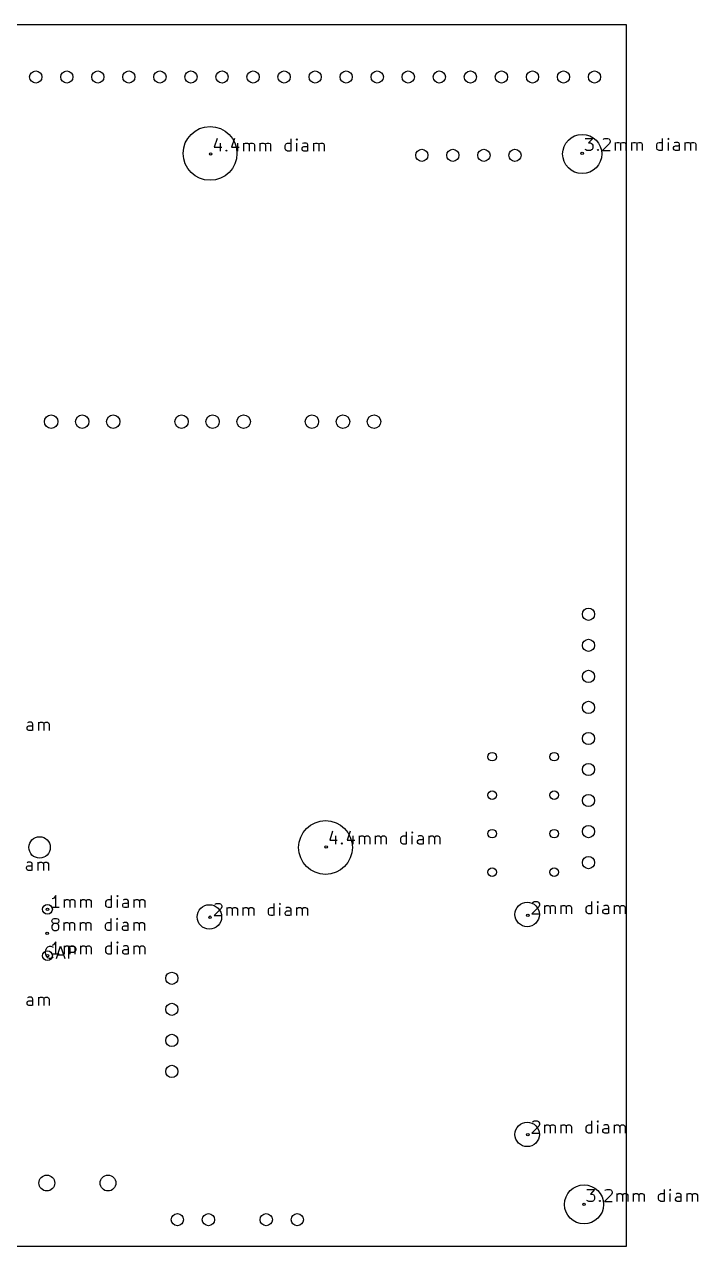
# Model space of a CAD drawing. Extents: x 81 to 187, y -149 to -49.
# Drawn here: x 131.7 to 186.8, y -149.2 to -49.2 of the extents above; entities that cross this region are included whole.
import ezdxf

# ---------------------------------------------------------------- set-up
doc = ezdxf.new("R2010")
doc.units = 0
doc.layers.add('BLACK', color=7, linetype='CONTINUOUS')

msp = doc.modelspace()

# ---------------------------------------------------------------- linework, layer by layer
at = {"layer": 'BLACK', "linetype": 'CONTINUOUS'}
for p, q in [((80.95, -49.2), (180.95, -49.2)), ((180.95, -49.2), (180.95, -149.2)), ((147.477255, -58.5222), (147.23916, -59.236485)), ((147.71535, -58.903152), (147.71535, -59.569819)), ((148.905826, -58.5222), (148.667731, -59.236485)), ((149.143921, -58.903152), (149.143921, -59.569819)), ((149.667731, -59.569819), (149.667731, -58.903152)), ((149.667731, -58.99839), (149.71535, -58.950771)), ((149.71535, -58.950771), (149.810588, -58.903152)), ((149.810588, -58.903152), (149.953445, -58.903152)), ((149.953445, -58.903152), (150.048683, -58.950771)), ((150.048683, -58.950771), (150.096302, -59.046009)), ((150.096302, -59.046009), (150.143921, -58.950771)), ((150.143921, -58.950771), (150.239159, -58.903152)), ((150.239159, -58.903152), (150.382016, -58.903152)), ((150.382016, -58.903152), (150.477255, -58.950771)), ((150.477255, -58.950771), (150.524874, -59.046009)), ((151.001064, -59.569819), (151.001064, -58.903152)), ((151.001064, -58.99839), (151.048683, -58.950771)), ((151.048683, -58.950771), (151.143921, -58.903152)), ((151.143921, -58.903152), (151.286778, -58.903152)), ((151.286778, -58.903152), (151.382016, -58.950771)), ((151.382016, -58.950771), (151.429635, -59.046009)), ((151.429635, -59.046009), (151.477254, -58.950771)), ((151.477254, -58.950771), (151.572492, -58.903152)), ((151.572492, -58.903152), (151.715349, -58.903152)), ((151.715349, -58.903152), (151.810588, -58.950771)), ((151.810588, -58.950771), (151.858207, -59.046009)), ((153.048683, -59.093628), (153.096302, -58.99839)), ((153.096302, -58.99839), (153.143921, -58.950771)), ((153.143921, -58.950771), (153.239159, -58.903152)), ((153.239159, -58.903152), (153.429635, -58.903152)), ((153.429635, -58.903152), (153.524873, -58.950771)), ((153.524873, -59.569819), (153.524873, -58.569819)), ((154.001064, -58.569819), (153.953445, -58.617438)), ((153.953445, -58.617438), (154.001064, -58.665057)), ((154.048683, -58.617438), (154.001064, -58.569819)), ((154.001064, -58.569819), (154.001064, -58.665057)), ((154.001064, -58.665057), (154.048683, -58.617438)), ((154.001064, -59.569819), (154.001064, -58.903152)), ((154.572492, -58.903152), (154.477254, -58.950771)), ((154.762968, -58.903152), (154.572492, -58.903152)), ((154.858206, -58.950771), (154.762968, -58.903152)), ((154.905825, -59.046009), (154.858206, -58.950771)), ((155.382016, -59.569819), (155.382016, -58.903152)), ((155.382016, -58.99839), (155.429635, -58.950771)), ((155.429635, -58.950771), (155.524873, -58.903152)), ((155.524873, -58.903152), (155.66773, -58.903152)), ((155.66773, -58.903152), (155.762968, -58.950771)), ((155.762968, -58.950771), (155.810587, -59.046009)), ((155.810587, -59.046009), (155.858206, -58.950771)), ((155.858206, -58.950771), (155.953444, -58.903152)), ((155.953444, -58.903152), (156.096301, -58.903152)), ((156.096301, -58.903152), (156.19154, -58.950771)), ((156.19154, -58.950771), (156.239159, -59.046009)), ((177.591541, -58.519819), (178.210588, -58.519819)), ((178.210588, -58.519819), (177.877255, -58.900771)), ((177.877255, -58.900771), (178.020112, -58.900771)), ((178.020112, -58.900771), (178.11535, -58.94839)), ((178.11535, -58.94839), (178.162969, -58.996009)), ((178.162969, -58.996009), (178.210588, -59.091247)), ((179.59154, -58.94839), (179.020112, -59.519819)), ((179.067731, -58.615057), (179.11535, -58.567438)), ((179.11535, -58.567438), (179.210588, -58.519819)), ((179.210588, -58.519819), (179.448683, -58.519819)), ((179.448683, -58.519819), (179.543921, -58.567438)), ((179.543921, -58.567438), (179.59154, -58.615057)), ((179.59154, -58.615057), (179.639159, -58.710295)), ((179.639159, -58.805533), (179.59154, -58.94839)), ((179.639159, -58.710295), (179.639159, -58.805533)), ((180.067731, -59.519819), (180.067731, -58.853152)), ((180.067731, -58.94839), (180.11535, -58.900771)), ((180.11535, -58.900771), (180.210588, -58.853152)), ((180.210588, -58.853152), (180.353445, -58.853152)), ((180.353445, -58.853152), (180.448683, -58.900771)), ((180.448683, -58.900771), (180.496302, -58.996009)), ((180.496302, -58.996009), (180.543921, -58.900771)), ((180.496302, -58.996009), (180.496302, -59.519819)), ((180.543921, -58.900771), (180.639159, -58.853152)), ((180.639159, -58.853152), (180.782016, -58.853152)), ((180.782016, -58.853152), (180.877255, -58.900771)), ((180.877255, -58.900771), (180.924874, -58.996009)), ((180.924874, -58.996009), (180.924874, -59.519819)), ((181.401064, -59.519819), (181.401064, -58.853152)), ((181.401064, -58.94839), (181.448683, -58.900771)), ((181.448683, -58.900771), (181.543921, -58.853152)), ((181.543921, -58.853152), (181.686778, -58.853152)), ((181.686778, -58.853152), (181.782016, -58.900771)), ((181.782016, -58.900771), (181.829635, -58.996009)), ((181.829635, -58.996009), (181.877254, -58.900771)), ((181.829635, -58.996009), (181.829635, -59.519819)), ((181.877254, -58.900771), (181.972492, -58.853152)), ((181.972492, -58.853152), (182.115349, -58.853152)), ((182.115349, -58.853152), (182.210588, -58.900771)), ((182.210588, -58.900771), (182.258207, -58.996009)), ((182.258207, -58.996009), (182.258207, -59.519819)), ((183.448683, -59.043628), (183.496302, -58.94839)), ((183.496302, -58.94839), (183.543921, -58.900771)), ((183.543921, -58.900771), (183.639159, -58.853152)), ((183.639159, -58.853152), (183.829635, -58.853152)), ((183.829635, -58.853152), (183.924873, -58.900771)), ((183.924873, -59.519819), (183.924873, -58.519819)), ((184.401064, -58.519819), (184.353445, -58.567438)), ((184.353445, -58.567438), (184.401064, -58.615057)), ((184.448683, -58.567438), (184.401064, -58.519819)), ((184.401064, -58.519819), (184.401064, -58.615057)), ((184.401064, -58.615057), (184.448683, -58.567438)), ((184.401064, -59.519819), (184.401064, -58.853152)), ((184.972492, -58.853152), (184.877254, -58.900771)), ((185.162968, -58.853152), (184.972492, -58.853152)), ((185.258206, -58.900771), (185.162968, -58.853152)), ((185.305825, -58.996009), (185.258206, -58.900771)), ((185.305825, -59.519819), (185.305825, -58.996009)), ((185.782016, -59.519819), (185.782016, -58.853152)), ((185.782016, -58.94839), (185.829635, -58.900771)), ((185.829635, -58.900771), (185.924873, -58.853152)), ((185.924873, -58.853152), (186.06773, -58.853152)), ((186.06773, -58.853152), (186.162968, -58.900771)), ((186.162968, -58.900771), (186.210587, -58.996009)), ((186.210587, -58.996009), (186.258206, -58.900771)), ((186.210587, -58.996009), (186.210587, -59.519819)), ((186.258206, -58.900771), (186.353444, -58.853152)), ((186.353444, -58.853152), (186.496301, -58.853152)), ((186.496301, -58.853152), (186.59154, -58.900771)), ((186.59154, -58.900771), (186.639159, -58.996009)), ((186.639159, -58.996009), (186.639159, -59.519819)), ((147.23916, -59.236485), (147.858207, -59.236485)), ((148.191541, -59.5222), (148.23916, -59.47458)), ((148.23916, -59.569819), (148.191541, -59.5222)), ((148.23916, -59.47458), (148.286779, -59.5222)), ((148.23916, -59.47458), (148.23916, -59.569819)), ((148.286779, -59.5222), (148.23916, -59.569819)), ((148.667731, -59.236485), (149.286778, -59.236485)), ((150.096302, -59.046009), (150.096302, -59.569819)), ((150.524874, -59.046009), (150.524874, -59.569819)), ((151.429635, -59.046009), (151.429635, -59.569819)), ((151.858207, -59.046009), (151.858207, -59.569819)), ((153.048683, -59.379342), (153.048683, -59.093628)), ((153.096302, -59.47458), (153.048683, -59.379342)), ((153.143921, -59.5222), (153.096302, -59.47458)), ((153.239159, -59.569819), (153.143921, -59.5222)), ((153.429635, -59.569819), (153.239159, -59.569819)), ((153.524873, -59.5222), (153.429635, -59.569819)), ((154.429635, -59.331723), (154.477254, -59.236485)), ((154.429635, -59.426961), (154.429635, -59.331723)), ((154.477254, -59.5222), (154.429635, -59.426961)), ((154.477254, -59.236485), (154.572492, -59.188866)), ((154.572492, -59.569819), (154.477254, -59.5222)), ((154.572492, -59.188866), (154.810587, -59.188866)), ((154.810587, -59.569819), (154.572492, -59.569819)), ((154.810587, -59.188866), (154.905825, -59.141247)), ((154.905825, -59.5222), (154.810587, -59.569819)), ((154.905825, -59.569819), (154.905825, -59.046009)), ((155.810587, -59.046009), (155.810587, -59.569819)), ((156.239159, -59.046009), (156.239159, -59.569819)), ((177.63916, -59.4722), (177.591541, -59.42458)), ((177.734398, -59.519819), (177.63916, -59.4722)), ((178.020112, -59.519819), (177.734398, -59.519819)), ((178.11535, -59.4722), (178.020112, -59.519819)), ((178.162969, -59.42458), (178.11535, -59.4722)), ((178.210588, -59.329342), (178.162969, -59.42458)), ((178.210588, -59.091247), (178.210588, -59.329342)), ((178.591541, -59.4722), (178.63916, -59.42458)), ((178.63916, -59.519819), (178.591541, -59.4722)), ((178.63916, -59.42458), (178.686779, -59.4722)), ((178.63916, -59.42458), (178.63916, -59.519819)), ((178.686779, -59.4722), (178.63916, -59.519819)), ((179.020112, -59.519819), (179.639159, -59.519819)), ((183.448683, -59.329342), (183.448683, -59.043628)), ((183.496302, -59.42458), (183.448683, -59.329342)), ((183.543921, -59.4722), (183.496302, -59.42458)), ((183.639159, -59.519819), (183.543921, -59.4722)), ((183.829635, -59.519819), (183.639159, -59.519819)), ((183.924873, -59.4722), (183.829635, -59.519819)), ((184.829635, -59.281723), (184.877254, -59.186485)), ((184.829635, -59.376961), (184.829635, -59.281723)), ((184.877254, -59.4722), (184.829635, -59.376961)), ((184.877254, -59.186485), (184.972492, -59.138866)), ((184.972492, -59.519819), (184.877254, -59.4722)), ((184.972492, -59.138866), (185.210587, -59.138866)), ((185.210587, -59.519819), (184.972492, -59.519819)), ((185.210587, -59.138866), (185.305825, -59.091247)), ((185.305825, -59.4722), (185.210587, -59.519819)), ((131.929635, -106.731723), (131.977254, -106.636485)), ((131.929635, -106.826961), (131.929635, -106.731723)), ((131.977254, -106.9222), (131.929635, -106.826961)), ((132.072492, -106.303152), (131.977254, -106.350771)), ((131.977254, -106.636485), (132.072492, -106.588866)), ((132.072492, -106.969819), (131.977254, -106.9222)), ((132.262968, -106.303152), (132.072492, -106.303152)), ((132.072492, -106.588866), (132.310587, -106.588866)), ((132.310587, -106.969819), (132.072492, -106.969819)), ((132.358206, -106.350771), (132.262968, -106.303152)), ((132.310587, -106.588866), (132.405825, -106.541247)), ((132.405825, -106.9222), (132.310587, -106.969819)), ((132.405825, -106.446009), (132.358206, -106.350771)), ((132.405825, -106.969819), (132.405825, -106.446009)), ((132.882016, -106.969819), (132.882016, -106.303152)), ((132.882016, -106.39839), (132.929635, -106.350771)), ((132.929635, -106.350771), (133.024873, -106.303152)), ((133.024873, -106.303152), (133.16773, -106.303152)), ((133.16773, -106.303152), (133.262968, -106.350771)), ((133.262968, -106.350771), (133.310587, -106.446009)), ((133.310587, -106.446009), (133.358206, -106.350771)), ((133.310587, -106.446009), (133.310587, -106.969819)), ((133.358206, -106.350771), (133.453444, -106.303152)), ((133.453444, -106.303152), (133.596301, -106.303152)), ((133.596301, -106.303152), (133.69154, -106.350771)), ((133.69154, -106.350771), (133.739159, -106.446009)), ((133.739159, -106.446009), (133.739159, -106.969819)), ((156.927255, -115.2222), (156.68916, -115.936485)), ((156.68916, -115.936485), (157.308207, -115.936485)), ((157.16535, -115.603152), (157.16535, -116.269819)), ((158.355826, -115.2222), (158.117731, -115.936485)), ((158.117731, -115.936485), (158.736778, -115.936485)), ((158.593921, -115.603152), (158.593921, -116.269819)), ((159.117731, -116.269819), (159.117731, -115.603152)), ((159.117731, -115.69839), (159.16535, -115.650771)), ((159.16535, -115.650771), (159.260588, -115.603152)), ((159.260588, -115.603152), (159.403445, -115.603152)), ((159.403445, -115.603152), (159.498683, -115.650771)), ((159.498683, -115.650771), (159.546302, -115.746009)), ((159.546302, -115.746009), (159.593921, -115.650771)), ((159.546302, -115.746009), (159.546302, -116.269819)), ((159.593921, -115.650771), (159.689159, -115.603152)), ((159.689159, -115.603152), (159.832016, -115.603152)), ((159.832016, -115.603152), (159.927255, -115.650771)), ((159.927255, -115.650771), (159.974874, -115.746009)), ((159.974874, -115.746009), (159.974874, -116.269819)), ((160.451064, -116.269819), (160.451064, -115.603152)), ((160.451064, -115.69839), (160.498683, -115.650771)), ((160.498683, -115.650771), (160.593921, -115.603152)), ((160.593921, -115.603152), (160.736778, -115.603152)), ((160.736778, -115.603152), (160.832016, -115.650771)), ((160.832016, -115.650771), (160.879635, -115.746009)), ((160.879635, -115.746009), (160.927254, -115.650771)), ((160.879635, -115.746009), (160.879635, -116.269819)), ((160.927254, -115.650771), (161.022492, -115.603152)), ((161.022492, -115.603152), (161.165349, -115.603152)), ((161.165349, -115.603152), (161.260588, -115.650771)), ((161.260588, -115.650771), (161.308207, -115.746009)), ((161.308207, -115.746009), (161.308207, -116.269819)), ((162.498683, -115.793628), (162.546302, -115.69839)), ((162.498683, -116.079342), (162.498683, -115.793628)), ((162.546302, -115.69839), (162.593921, -115.650771)), ((162.593921, -115.650771), (162.689159, -115.603152)), ((162.689159, -115.603152), (162.879635, -115.603152)), ((162.879635, -115.603152), (162.974873, -115.650771)), ((162.974873, -116.269819), (162.974873, -115.269819)), ((163.451064, -115.269819), (163.403445, -115.317438)), ((163.403445, -115.317438), (163.451064, -115.365057)), ((163.498683, -115.317438), (163.451064, -115.269819)), ((163.451064, -115.269819), (163.451064, -115.365057)), ((163.451064, -115.365057), (163.498683, -115.317438)), ((163.451064, -116.269819), (163.451064, -115.603152)), ((163.879635, -116.031723), (163.927254, -115.936485)), ((164.022492, -115.603152), (163.927254, -115.650771)), ((163.927254, -115.936485), (164.022492, -115.888866)), ((164.212968, -115.603152), (164.022492, -115.603152)), ((164.022492, -115.888866), (164.260587, -115.888866)), ((164.308206, -115.650771), (164.212968, -115.603152)), ((164.260587, -115.888866), (164.355825, -115.841247)), ((164.355825, -115.746009), (164.308206, -115.650771)), ((164.355825, -116.269819), (164.355825, -115.746009)), ((164.832016, -116.269819), (164.832016, -115.603152)), ((164.832016, -115.69839), (164.879635, -115.650771)), ((164.879635, -115.650771), (164.974873, -115.603152)), ((164.974873, -115.603152), (165.11773, -115.603152)), ((165.11773, -115.603152), (165.212968, -115.650771)), ((165.212968, -115.650771), (165.260587, -115.746009)), ((165.260587, -115.746009), (165.308206, -115.650771)), ((165.260587, -115.746009), (165.260587, -116.269819)), ((165.308206, -115.650771), (165.403444, -115.603152)), ((165.403444, -115.603152), (165.546301, -115.603152)), ((165.546301, -115.603152), (165.64154, -115.650771)), ((165.64154, -115.650771), (165.689159, -115.746009)), ((165.689159, -115.746009), (165.689159, -116.269819)), ((157.641541, -116.2222), (157.68916, -116.17458)), ((157.68916, -116.269819), (157.641541, -116.2222)), ((157.68916, -116.17458), (157.736779, -116.2222)), ((157.68916, -116.17458), (157.68916, -116.269819)), ((157.736779, -116.2222), (157.68916, -116.269819)), ((162.546302, -116.17458), (162.498683, -116.079342)), ((162.593921, -116.2222), (162.546302, -116.17458)), ((162.689159, -116.269819), (162.593921, -116.2222)), ((162.879635, -116.269819), (162.689159, -116.269819)), ((162.974873, -116.2222), (162.879635, -116.269819)), ((163.879635, -116.126961), (163.879635, -116.031723)), ((163.927254, -116.2222), (163.879635, -116.126961)), ((164.022492, -116.269819), (163.927254, -116.2222)), ((164.260587, -116.269819), (164.022492, -116.269819)), ((164.355825, -116.2222), (164.260587, -116.269819)), ((132.022492, -117.753152), (131.927254, -117.800771)), ((132.212968, -117.753152), (132.022492, -117.753152)), ((132.308206, -117.800771), (132.212968, -117.753152)), ((132.260587, -118.038866), (132.355825, -117.991247)), ((132.355825, -117.896009), (132.308206, -117.800771)), ((132.355825, -118.419819), (132.355825, -117.896009)), ((132.832016, -118.419819), (132.832016, -117.753152)), ((132.832016, -117.84839), (132.879635, -117.800771)), ((132.879635, -117.800771), (132.974873, -117.753152)), ((132.974873, -117.753152), (133.11773, -117.753152)), ((133.11773, -117.753152), (133.212968, -117.800771)), ((133.212968, -117.800771), (133.260587, -117.896009)), ((133.260587, -117.896009), (133.308206, -117.800771)), ((133.260587, -117.896009), (133.260587, -118.419819)), ((133.308206, -117.800771), (133.403444, -117.753152)), ((133.403444, -117.753152), (133.546301, -117.753152)), ((133.546301, -117.753152), (133.64154, -117.800771)), ((133.64154, -117.800771), (133.689159, -117.896009)), ((133.689159, -117.896009), (133.689159, -118.419819)), ((131.879635, -118.181723), (131.927254, -118.086485)), ((131.879635, -118.276961), (131.879635, -118.181723)), ((131.927254, -118.3722), (131.879635, -118.276961)), ((131.927254, -118.086485), (132.022492, -118.038866)), ((132.022492, -118.419819), (131.927254, -118.3722)), ((132.022492, -118.038866), (132.260587, -118.038866)), ((132.260587, -118.419819), (132.022492, -118.419819)), ((132.355825, -118.3722), (132.260587, -118.419819)), ((134.084398, -120.707914), (133.98916, -120.755533)), ((134.179636, -120.612676), (134.084398, -120.707914)), ((134.274874, -120.469819), (134.179636, -120.612676)), ((134.274874, -121.469819), (134.274874, -120.469819)), ((134.98916, -121.469819), (134.98916, -120.803152)), ((134.98916, -120.89839), (135.036779, -120.850771)), ((135.036779, -120.850771), (135.132017, -120.803152)), ((135.132017, -120.803152), (135.274874, -120.803152)), ((135.274874, -120.803152), (135.370112, -120.850771)), ((135.370112, -120.850771), (135.417731, -120.946009)), ((135.417731, -120.946009), (135.46535, -120.850771)), ((135.417731, -120.946009), (135.417731, -121.469819)), ((135.46535, -120.850771), (135.560588, -120.803152)), ((135.560588, -120.803152), (135.703445, -120.803152)), ((135.703445, -120.803152), (135.798684, -120.850771)), ((135.798684, -120.850771), (135.846303, -120.946009)), ((135.846303, -120.946009), (135.846303, -121.469819)), ((136.322493, -121.469819), (136.322493, -120.803152)), ((136.322493, -120.89839), (136.370112, -120.850771)), ((136.370112, -120.850771), (136.46535, -120.803152)), ((136.46535, -120.803152), (136.608207, -120.803152)), ((136.608207, -120.803152), (136.703445, -120.850771)), ((136.703445, -120.850771), (136.751064, -120.946009)), ((136.751064, -120.946009), (136.798683, -120.850771)), ((136.751064, -120.946009), (136.751064, -121.469819)), ((136.798683, -120.850771), (136.893921, -120.803152)), ((136.893921, -120.803152), (137.036778, -120.803152)), ((137.036778, -120.803152), (137.132017, -120.850771)), ((137.132017, -120.850771), (137.179636, -120.946009)), ((137.179636, -120.946009), (137.179636, -121.469819)), ((138.370112, -120.993628), (138.417731, -120.89839)), ((138.370112, -121.279342), (138.370112, -120.993628)), ((138.417731, -120.89839), (138.46535, -120.850771)), ((138.46535, -120.850771), (138.560588, -120.803152)), ((138.560588, -120.803152), (138.751064, -120.803152)), ((138.751064, -120.803152), (138.846302, -120.850771)), ((138.846302, -121.469819), (138.846302, -120.469819)), ((139.322493, -120.469819), (139.274874, -120.517438)), ((139.274874, -120.517438), (139.322493, -120.565057)), ((139.370112, -120.517438), (139.322493, -120.469819)), ((139.322493, -120.469819), (139.322493, -120.565057)), ((139.322493, -120.565057), (139.370112, -120.517438)), ((139.322493, -121.469819), (139.322493, -120.803152)), ((139.893921, -120.803152), (139.798683, -120.850771)), ((140.084397, -120.803152), (139.893921, -120.803152)), ((140.179635, -120.850771), (140.084397, -120.803152)), ((140.227254, -120.946009), (140.179635, -120.850771)), ((140.227254, -121.469819), (140.227254, -120.946009)), ((140.703445, -121.469819), (140.703445, -120.803152)), ((140.703445, -120.89839), (140.751064, -120.850771)), ((140.751064, -120.850771), (140.846302, -120.803152)), ((140.846302, -120.803152), (140.989159, -120.803152)), ((140.989159, -120.803152), (141.084397, -120.850771)), ((141.084397, -120.850771), (141.132016, -120.946009)), ((141.132016, -120.946009), (141.179635, -120.850771)), ((141.132016, -120.946009), (141.132016, -121.469819)), ((141.179635, -120.850771), (141.274873, -120.803152)), ((141.274873, -120.803152), (141.41773, -120.803152)), ((141.41773, -120.803152), (141.512969, -120.850771)), ((141.512969, -120.850771), (141.560588, -120.946009)), ((141.560588, -120.946009), (141.560588, -121.469819)), ((173.336779, -121.017438), (173.432017, -120.969819)), ((173.432017, -120.969819), (173.670112, -120.969819)), ((173.670112, -120.969819), (173.76535, -121.017438)), ((178.146302, -121.969819), (178.146302, -120.969819)), ((178.622493, -120.969819), (178.574874, -121.017438)), ((178.670112, -121.017438), (178.622493, -120.969819)), ((178.622493, -120.969819), (178.622493, -121.065057)), ((134.560588, -121.469819), (133.98916, -121.469819)), ((138.417731, -121.37458), (138.370112, -121.279342)), ((138.46535, -121.4222), (138.417731, -121.37458)), ((138.560588, -121.469819), (138.46535, -121.4222)), ((138.751064, -121.469819), (138.560588, -121.469819)), ((138.846302, -121.4222), (138.751064, -121.469819)), ((139.751064, -121.231723), (139.798683, -121.136485)), ((139.751064, -121.326961), (139.751064, -121.231723)), ((139.798683, -121.4222), (139.751064, -121.326961)), ((139.798683, -121.136485), (139.893921, -121.088866)), ((139.893921, -121.469819), (139.798683, -121.4222)), ((139.893921, -121.088866), (140.132016, -121.088866)), ((140.132016, -121.469819), (139.893921, -121.469819)), ((140.132016, -121.088866), (140.227254, -121.041247)), ((140.227254, -121.4222), (140.132016, -121.469819)), ((147.812969, -121.54839), (147.241541, -122.119819)), ((147.28916, -121.215057), (147.336779, -121.167438)), ((147.336779, -121.167438), (147.432017, -121.119819)), ((147.432017, -121.119819), (147.670112, -121.119819)), ((147.670112, -121.119819), (147.76535, -121.167438)), ((147.76535, -121.167438), (147.812969, -121.215057)), ((147.812969, -121.215057), (147.860588, -121.310295)), ((147.860588, -121.405533), (147.812969, -121.54839)), ((147.860588, -121.310295), (147.860588, -121.405533)), ((148.28916, -122.119819), (148.28916, -121.453152)), ((148.28916, -121.54839), (148.336779, -121.500771)), ((148.336779, -121.500771), (148.432017, -121.453152)), ((148.432017, -121.453152), (148.574874, -121.453152)), ((148.574874, -121.453152), (148.670112, -121.500771)), ((148.670112, -121.500771), (148.717731, -121.596009)), ((148.717731, -121.596009), (148.76535, -121.500771)), ((148.717731, -121.596009), (148.717731, -122.119819)), ((148.76535, -121.500771), (148.860588, -121.453152)), ((148.860588, -121.453152), (149.003445, -121.453152)), ((149.003445, -121.453152), (149.098684, -121.500771)), ((149.098684, -121.500771), (149.146303, -121.596009)), ((149.146303, -121.596009), (149.146303, -122.119819)), ((149.622493, -122.119819), (149.622493, -121.453152)), ((149.622493, -121.54839), (149.670112, -121.500771)), ((149.670112, -121.500771), (149.76535, -121.453152)), ((149.76535, -121.453152), (149.908207, -121.453152)), ((149.908207, -121.453152), (150.003445, -121.500771)), ((150.003445, -121.500771), (150.051064, -121.596009)), ((150.051064, -121.596009), (150.098683, -121.500771)), ((150.051064, -121.596009), (150.051064, -122.119819)), ((150.098683, -121.500771), (150.193921, -121.453152)), ((150.193921, -121.453152), (150.336778, -121.453152)), ((150.336778, -121.453152), (150.432017, -121.500771)), ((150.432017, -121.500771), (150.479636, -121.596009)), ((150.479636, -121.596009), (150.479636, -122.119819)), ((151.670112, -121.643628), (151.717731, -121.54839)), ((151.670112, -121.929342), (151.670112, -121.643628)), ((151.717731, -122.02458), (151.670112, -121.929342)), ((151.717731, -121.54839), (151.76535, -121.500771)), ((151.76535, -121.500771), (151.860588, -121.453152)), ((151.860588, -121.453152), (152.051064, -121.453152)), ((152.051064, -121.453152), (152.146302, -121.500771)), ((152.146302, -122.119819), (152.146302, -121.119819)), ((152.622493, -121.119819), (152.574874, -121.167438)), ((152.574874, -121.167438), (152.622493, -121.215057)), ((152.670112, -121.167438), (152.622493, -121.119819)), ((152.622493, -121.119819), (152.622493, -121.215057)), ((152.622493, -121.215057), (152.670112, -121.167438)), ((152.622493, -122.119819), (152.622493, -121.453152)), ((153.051064, -121.881723), (153.098683, -121.786485)), ((153.051064, -121.976961), (153.051064, -121.881723)), ((153.098683, -122.0722), (153.051064, -121.976961)), ((153.193921, -121.453152), (153.098683, -121.500771)), ((153.098683, -121.786485), (153.193921, -121.738866)), ((153.384397, -121.453152), (153.193921, -121.453152)), ((153.193921, -121.738866), (153.432016, -121.738866)), ((153.479635, -121.500771), (153.384397, -121.453152)), ((153.432016, -121.738866), (153.527254, -121.691247)), ((153.527254, -121.596009), (153.479635, -121.500771)), ((153.527254, -122.119819), (153.527254, -121.596009)), ((154.003445, -122.119819), (154.003445, -121.453152)), ((154.003445, -121.54839), (154.051064, -121.500771)), ((154.051064, -121.500771), (154.146302, -121.453152)), ((154.146302, -121.453152), (154.289159, -121.453152)), ((154.289159, -121.453152), (154.384397, -121.500771)), ((154.384397, -121.500771), (154.432016, -121.596009)), ((154.432016, -121.596009), (154.479635, -121.500771)), ((154.432016, -121.596009), (154.432016, -122.119819)), ((154.479635, -121.500771), (154.574873, -121.453152)), ((154.574873, -121.453152), (154.71773, -121.453152)), ((154.71773, -121.453152), (154.812969, -121.500771)), ((154.812969, -121.500771), (154.860588, -121.596009)), ((154.860588, -121.596009), (154.860588, -122.119819)), ((173.812969, -121.39839), (173.241541, -121.969819)), ((173.241541, -121.969819), (173.860588, -121.969819)), ((173.28916, -121.065057), (173.336779, -121.017438)), ((173.76535, -121.017438), (173.812969, -121.065057)), ((173.812969, -121.065057), (173.860588, -121.160295)), ((173.860588, -121.255533), (173.812969, -121.39839)), ((173.860588, -121.160295), (173.860588, -121.255533)), ((174.28916, -121.969819), (174.28916, -121.303152)), ((174.28916, -121.39839), (174.336779, -121.350771)), ((174.336779, -121.350771), (174.432017, -121.303152)), ((174.432017, -121.303152), (174.574874, -121.303152)), ((174.574874, -121.303152), (174.670112, -121.350771)), ((174.670112, -121.350771), (174.717731, -121.446009)), ((174.717731, -121.446009), (174.76535, -121.350771)), ((174.717731, -121.446009), (174.717731, -121.969819)), ((174.76535, -121.350771), (174.860588, -121.303152)), ((174.860588, -121.303152), (175.003445, -121.303152)), ((175.003445, -121.303152), (175.098684, -121.350771)), ((175.098684, -121.350771), (175.146303, -121.446009)), ((175.146303, -121.446009), (175.146303, -121.969819)), ((175.622493, -121.969819), (175.622493, -121.303152)), ((175.622493, -121.39839), (175.670112, -121.350771)), ((175.670112, -121.350771), (175.76535, -121.303152)), ((175.76535, -121.303152), (175.908207, -121.303152)), ((175.908207, -121.303152), (176.003445, -121.350771)), ((176.003445, -121.350771), (176.051064, -121.446009)), ((176.051064, -121.446009), (176.098683, -121.350771)), ((176.051064, -121.446009), (176.051064, -121.969819)), ((176.098683, -121.350771), (176.193921, -121.303152)), ((176.193921, -121.303152), (176.336778, -121.303152)), ((176.336778, -121.303152), (176.432017, -121.350771)), ((176.432017, -121.350771), (176.479636, -121.446009)), ((176.479636, -121.446009), (176.479636, -121.969819)), ((177.670112, -121.493628), (177.717731, -121.39839)), ((177.670112, -121.779342), (177.670112, -121.493628)), ((177.717731, -121.87458), (177.670112, -121.779342)), ((177.717731, -121.39839), (177.76535, -121.350771)), ((177.76535, -121.9222), (177.717731, -121.87458)), ((177.76535, -121.350771), (177.860588, -121.303152)), ((177.860588, -121.969819), (177.76535, -121.9222)), ((177.860588, -121.303152), (178.051064, -121.303152)), ((178.051064, -121.969819), (177.860588, -121.969819)), ((178.051064, -121.303152), (178.146302, -121.350771)), ((178.146302, -121.9222), (178.051064, -121.969819)), ((178.574874, -121.017438), (178.622493, -121.065057)), ((178.622493, -121.065057), (178.670112, -121.017438)), ((178.622493, -121.969819), (178.622493, -121.303152)), ((179.051064, -121.731723), (179.098683, -121.636485)), ((179.051064, -121.826961), (179.051064, -121.731723)), ((179.098683, -121.9222), (179.051064, -121.826961)), ((179.193921, -121.303152), (179.098683, -121.350771)), ((179.098683, -121.636485), (179.193921, -121.588866)), ((179.193921, -121.969819), (179.098683, -121.9222)), ((179.384397, -121.303152), (179.193921, -121.303152)), ((179.193921, -121.588866), (179.432016, -121.588866)), ((179.432016, -121.969819), (179.193921, -121.969819)), ((179.479635, -121.350771), (179.384397, -121.303152)), ((179.432016, -121.588866), (179.527254, -121.541247)), ((179.527254, -121.9222), (179.432016, -121.969819)), ((179.527254, -121.446009), (179.479635, -121.350771)), ((179.527254, -121.969819), (179.527254, -121.446009)), ((180.003445, -121.969819), (180.003445, -121.303152)), ((180.003445, -121.39839), (180.051064, -121.350771)), ((180.051064, -121.350771), (180.146302, -121.303152)), ((180.146302, -121.303152), (180.289159, -121.303152)), ((180.289159, -121.303152), (180.384397, -121.350771)), ((180.384397, -121.350771), (180.432016, -121.446009)), ((180.432016, -121.446009), (180.479635, -121.350771)), ((180.432016, -121.446009), (180.432016, -121.969819)), ((180.479635, -121.350771), (180.574873, -121.303152)), ((180.574873, -121.303152), (180.71773, -121.303152)), ((180.71773, -121.303152), (180.812969, -121.350771)), ((180.812969, -121.350771), (180.860588, -121.446009)), ((180.860588, -121.446009), (180.860588, -121.969819)), ((133.96416, -122.535295), (134.011779, -122.440057)), ((133.96416, -122.582914), (133.96416, -122.535295)), ((134.011779, -122.678152), (133.96416, -122.582914)), ((134.011779, -122.868628), (133.96416, -122.963866)), ((133.96416, -122.963866), (133.96416, -123.154342)), ((134.011779, -122.440057), (134.059398, -122.392438)), ((134.059398, -122.725771), (134.011779, -122.678152)), ((134.059398, -122.821009), (134.011779, -122.868628)), ((134.059398, -122.392438), (134.154636, -122.344819)), ((134.154636, -122.77339), (134.059398, -122.725771)), ((134.154636, -122.77339), (134.059398, -122.821009)), ((134.154636, -122.344819), (134.345112, -122.344819)), ((134.345112, -122.77339), (134.154636, -122.77339)), ((134.345112, -122.344819), (134.44035, -122.392438)), ((134.44035, -122.725771), (134.345112, -122.77339)), ((134.44035, -122.821009), (134.345112, -122.77339)), ((134.44035, -122.392438), (134.487969, -122.440057)), ((134.487969, -122.678152), (134.44035, -122.725771)), ((134.487969, -122.868628), (134.44035, -122.821009)), ((134.487969, -122.440057), (134.535588, -122.535295)), ((134.535588, -122.582914), (134.487969, -122.678152)), ((134.535588, -122.963866), (134.487969, -122.868628)), ((134.535588, -122.535295), (134.535588, -122.582914)), ((134.535588, -123.154342), (134.535588, -122.963866)), ((134.96416, -123.344819), (134.96416, -122.678152)), ((134.96416, -122.77339), (135.011779, -122.725771)), ((135.011779, -122.725771), (135.107017, -122.678152)), ((135.107017, -122.678152), (135.249874, -122.678152)), ((135.249874, -122.678152), (135.345112, -122.725771)), ((135.345112, -122.725771), (135.392731, -122.821009)), ((135.392731, -122.821009), (135.44035, -122.725771)), ((135.392731, -122.821009), (135.392731, -123.344819)), ((135.44035, -122.725771), (135.535588, -122.678152)), ((135.535588, -122.678152), (135.678445, -122.678152)), ((135.678445, -122.678152), (135.773684, -122.725771)), ((135.773684, -122.725771), (135.821303, -122.821009)), ((135.821303, -122.821009), (135.821303, -123.344819)), ((136.297493, -123.344819), (136.297493, -122.678152)), ((136.297493, -122.77339), (136.345112, -122.725771)), ((136.345112, -122.725771), (136.44035, -122.678152)), ((136.44035, -122.678152), (136.583207, -122.678152)), ((136.583207, -122.678152), (136.678445, -122.725771)), ((136.678445, -122.725771), (136.726064, -122.821009)), ((136.726064, -122.821009), (136.773683, -122.725771)), ((136.726064, -122.821009), (136.726064, -123.344819)), ((136.773683, -122.725771), (136.868921, -122.678152)), ((136.868921, -122.678152), (137.011778, -122.678152)), ((137.011778, -122.678152), (137.107017, -122.725771)), ((137.107017, -122.725771), (137.154636, -122.821009)), ((137.154636, -122.821009), (137.154636, -123.344819)), ((138.345112, -122.868628), (138.392731, -122.77339)), ((138.345112, -123.154342), (138.345112, -122.868628)), ((138.392731, -122.77339), (138.44035, -122.725771)), ((138.44035, -122.725771), (138.535588, -122.678152)), ((138.535588, -122.678152), (138.726064, -122.678152)), ((138.726064, -122.678152), (138.821302, -122.725771)), ((138.821302, -123.344819), (138.821302, -122.344819)), ((139.297493, -122.344819), (139.249874, -122.392438)), ((139.249874, -122.392438), (139.297493, -122.440057)), ((139.345112, -122.392438), (139.297493, -122.344819)), ((139.297493, -122.344819), (139.297493, -122.440057)), ((139.297493, -122.440057), (139.345112, -122.392438)), ((139.297493, -123.344819), (139.297493, -122.678152)), ((139.868921, -122.678152), (139.773683, -122.725771)), ((139.773683, -123.011485), (139.868921, -122.963866)), ((140.059397, -122.678152), (139.868921, -122.678152)), ((139.868921, -122.963866), (140.107016, -122.963866)), ((140.154635, -122.725771), (140.059397, -122.678152)), ((140.107016, -122.963866), (140.202254, -122.916247)), ((140.202254, -122.821009), (140.154635, -122.725771)), ((140.202254, -123.344819), (140.202254, -122.821009)), ((140.678445, -123.344819), (140.678445, -122.678152)), ((140.678445, -122.77339), (140.726064, -122.725771)), ((140.726064, -122.725771), (140.821302, -122.678152)), ((140.821302, -122.678152), (140.964159, -122.678152)), ((140.964159, -122.678152), (141.059397, -122.725771)), ((141.059397, -122.725771), (141.107016, -122.821009)), ((141.107016, -122.821009), (141.154635, -122.725771)), ((141.107016, -122.821009), (141.107016, -123.344819)), ((141.154635, -122.725771), (141.249873, -122.678152)), ((141.249873, -122.678152), (141.39273, -122.678152)), ((141.39273, -122.678152), (141.487969, -122.725771)), ((141.487969, -122.725771), (141.535588, -122.821009)), ((141.535588, -122.821009), (141.535588, -123.344819)), ((147.241541, -122.119819), (147.860588, -122.119819)), ((151.76535, -122.0722), (151.717731, -122.02458)), ((151.860588, -122.119819), (151.76535, -122.0722)), ((152.051064, -122.119819), (151.860588, -122.119819)), ((152.146302, -122.0722), (152.051064, -122.119819)), ((153.193921, -122.119819), (153.098683, -122.0722)), ((153.432016, -122.119819), (153.193921, -122.119819)), ((153.527254, -122.0722), (153.432016, -122.119819)), ((133.96416, -123.154342), (134.011779, -123.24958)), ((134.011779, -123.24958), (134.059398, -123.2972)), ((134.059398, -123.2972), (134.154636, -123.344819)), ((134.154636, -123.344819), (134.345112, -123.344819)), ((134.345112, -123.344819), (134.44035, -123.2972)), ((134.44035, -123.2972), (134.487969, -123.24958)), ((134.487969, -123.24958), (134.535588, -123.154342)), ((138.392731, -123.24958), (138.345112, -123.154342)), ((138.44035, -123.2972), (138.392731, -123.24958)), ((138.535588, -123.344819), (138.44035, -123.2972)), ((138.726064, -123.344819), (138.535588, -123.344819)), ((138.821302, -123.2972), (138.726064, -123.344819)), ((139.726064, -123.106723), (139.773683, -123.011485)), ((139.726064, -123.201961), (139.726064, -123.106723)), ((139.773683, -123.2972), (139.726064, -123.201961)), ((139.868921, -123.344819), (139.773683, -123.2972)), ((140.107016, -123.344819), (139.868921, -123.344819)), ((140.202254, -123.2972), (140.107016, -123.344819)), ((133.43916, -125.04839), (133.486779, -124.857914)), ((133.486779, -124.857914), (133.534398, -124.762676)), ((133.534398, -124.762676), (133.629636, -124.667438)), ((133.629636, -124.667438), (133.772493, -124.619819)), ((133.772493, -124.619819), (133.867731, -124.619819)), ((133.867731, -124.619819), (134.010588, -124.667438)), ((134.084398, -124.507914), (133.98916, -124.555533)), ((134.010588, -124.667438), (134.058207, -124.715057)), ((134.179636, -124.412676), (134.084398, -124.507914)), ((134.274874, -124.269819), (134.179636, -124.412676)), ((134.274874, -125.269819), (134.274874, -124.269819)), ((134.343922, -125.619819), (134.677255, -124.619819)), ((134.677255, -124.619819), (135.010588, -125.619819)), ((134.98916, -125.269819), (134.98916, -124.603152)), ((134.98916, -124.69839), (135.036779, -124.650771)), ((135.036779, -124.650771), (135.132017, -124.603152)), ((135.132017, -124.603152), (135.274874, -124.603152)), ((135.274874, -124.603152), (135.370112, -124.650771)), ((135.343922, -125.619819), (135.343922, -124.619819)), ((135.343922, -124.619819), (135.724874, -124.619819)), ((135.370112, -124.650771), (135.417731, -124.746009)), ((135.417731, -124.746009), (135.46535, -124.650771)), ((135.417731, -124.746009), (135.417731, -125.269819)), ((135.46535, -124.650771), (135.560588, -124.603152)), ((135.560588, -124.603152), (135.703445, -124.603152)), ((135.703445, -124.603152), (135.798684, -124.650771)), ((135.724874, -124.619819), (135.820112, -124.667438)), ((135.798684, -124.650771), (135.846303, -124.746009)), ((135.820112, -124.667438), (135.867731, -124.715057)), ((135.846303, -124.746009), (135.846303, -125.269819)), ((135.867731, -124.715057), (135.91535, -124.810295)), ((135.91535, -124.953152), (135.867731, -125.04839)), ((135.91535, -124.810295), (135.91535, -124.953152)), ((136.322493, -125.269819), (136.322493, -124.603152)), ((136.322493, -124.69839), (136.370112, -124.650771)), ((136.370112, -124.650771), (136.46535, -124.603152)), ((136.46535, -124.603152), (136.608207, -124.603152)), ((136.608207, -124.603152), (136.703445, -124.650771)), ((136.703445, -124.650771), (136.751064, -124.746009)), ((136.751064, -124.746009), (136.798683, -124.650771)), ((136.751064, -124.746009), (136.751064, -125.269819)), ((136.798683, -124.650771), (136.893921, -124.603152)), ((136.893921, -124.603152), (137.036778, -124.603152)), ((137.036778, -124.603152), (137.132017, -124.650771)), ((137.132017, -124.650771), (137.179636, -124.746009)), ((137.179636, -124.746009), (137.179636, -125.269819)), ((138.370112, -124.793628), (138.417731, -124.69839)), ((138.370112, -125.079342), (138.370112, -124.793628)), ((138.417731, -124.69839), (138.46535, -124.650771)), ((138.46535, -124.650771), (138.560588, -124.603152)), ((138.560588, -124.603152), (138.751064, -124.603152)), ((138.751064, -124.603152), (138.846302, -124.650771)), ((138.846302, -125.269819), (138.846302, -124.269819)), ((139.322493, -124.269819), (139.274874, -124.317438)), ((139.274874, -124.317438), (139.322493, -124.365057)), ((139.370112, -124.317438), (139.322493, -124.269819)), ((139.322493, -124.269819), (139.322493, -124.365057)), ((139.322493, -124.365057), (139.370112, -124.317438)), ((139.322493, -125.269819), (139.322493, -124.603152)), ((139.751064, -125.031723), (139.798683, -124.936485)), ((139.893921, -124.603152), (139.798683, -124.650771)), ((139.798683, -124.936485), (139.893921, -124.888866)), ((140.084397, -124.603152), (139.893921, -124.603152)), ((139.893921, -124.888866), (140.132016, -124.888866)), ((140.179635, -124.650771), (140.084397, -124.603152)), ((140.132016, -124.888866), (140.227254, -124.841247)), ((140.227254, -124.746009), (140.179635, -124.650771)), ((140.227254, -125.269819), (140.227254, -124.746009)), ((140.703445, -125.269819), (140.703445, -124.603152)), ((140.703445, -124.69839), (140.751064, -124.650771)), ((140.751064, -124.650771), (140.846302, -124.603152)), ((140.846302, -124.603152), (140.989159, -124.603152)), ((140.989159, -124.603152), (141.084397, -124.650771)), ((141.084397, -124.650771), (141.132016, -124.746009)), ((141.132016, -124.746009), (141.179635, -124.650771)), ((141.132016, -124.746009), (141.132016, -125.269819)), ((141.179635, -124.650771), (141.274873, -124.603152)), ((141.274873, -124.603152), (141.41773, -124.603152)), ((141.41773, -124.603152), (141.512969, -124.650771)), ((141.512969, -124.650771), (141.560588, -124.746009)), ((141.560588, -124.746009), (141.560588, -125.269819)), ((133.43916, -125.191247), (133.43916, -125.04839)), ((133.486779, -125.381723), (133.43916, -125.191247)), ((133.534398, -125.476961), (133.486779, -125.381723)), ((133.629636, -125.5722), (133.534398, -125.476961)), ((133.772493, -125.619819), (133.629636, -125.5722)), ((133.867731, -125.619819), (133.772493, -125.619819)), ((134.010588, -125.5722), (133.867731, -125.619819)), ((134.560588, -125.269819), (133.98916, -125.269819)), ((134.058207, -125.52458), (134.010588, -125.5722)), ((134.43916, -125.334104), (134.91535, -125.334104)), ((135.724874, -125.143628), (135.343922, -125.143628)), ((135.820112, -125.096009), (135.724874, -125.143628)), ((135.867731, -125.04839), (135.820112, -125.096009)), ((138.417731, -125.17458), (138.370112, -125.079342)), ((138.46535, -125.2222), (138.417731, -125.17458)), ((138.560588, -125.269819), (138.46535, -125.2222)), ((138.751064, -125.269819), (138.560588, -125.269819)), ((138.846302, -125.2222), (138.751064, -125.269819)), ((139.751064, -125.126961), (139.751064, -125.031723)), ((139.798683, -125.2222), (139.751064, -125.126961)), ((139.893921, -125.269819), (139.798683, -125.2222)), ((140.132016, -125.269819), (139.893921, -125.269819)), ((140.227254, -125.2222), (140.132016, -125.269819)), ((132.072492, -128.803152), (131.977254, -128.850771)), ((132.262968, -128.803152), (132.072492, -128.803152)), ((132.358206, -128.850771), (132.262968, -128.803152)), ((132.405825, -128.946009), (132.358206, -128.850771)), ((132.405825, -129.469819), (132.405825, -128.946009)), ((132.882016, -129.469819), (132.882016, -128.803152)), ((132.882016, -128.89839), (132.929635, -128.850771)), ((132.929635, -128.850771), (133.024873, -128.803152)), ((133.024873, -128.803152), (133.16773, -128.803152)), ((133.16773, -128.803152), (133.262968, -128.850771)), ((133.262968, -128.850771), (133.310587, -128.946009)), ((133.310587, -128.946009), (133.358206, -128.850771)), ((133.310587, -128.946009), (133.310587, -129.469819)), ((133.358206, -128.850771), (133.453444, -128.803152)), ((133.453444, -128.803152), (133.596301, -128.803152)), ((133.596301, -128.803152), (133.69154, -128.850771)), ((133.69154, -128.850771), (133.739159, -128.946009)), ((133.739159, -128.946009), (133.739159, -129.469819)), ((131.929635, -129.231723), (131.977254, -129.136485)), ((131.929635, -129.326961), (131.929635, -129.231723)), ((131.977254, -129.4222), (131.929635, -129.326961)), ((131.977254, -129.136485), (132.072492, -129.088866)), ((132.072492, -129.469819), (131.977254, -129.4222)), ((132.072492, -129.088866), (132.310587, -129.088866)), ((132.310587, -129.469819), (132.072492, -129.469819)), ((132.310587, -129.088866), (132.405825, -129.041247)), ((132.405825, -129.4222), (132.310587, -129.469819)), ((173.28916, -139.015057), (173.336779, -138.967438)), ((173.336779, -138.967438), (173.432017, -138.919819)), ((173.432017, -138.919819), (173.670112, -138.919819)), ((173.670112, -138.919819), (173.76535, -138.967438)), ((173.76535, -138.967438), (173.812969, -139.015057)), ((178.146302, -139.919819), (178.146302, -138.919819)), ((178.622493, -138.919819), (178.574874, -138.967438)), ((178.574874, -138.967438), (178.622493, -139.015057)), ((178.670112, -138.967438), (178.622493, -138.919819)), ((178.622493, -138.919819), (178.622493, -139.015057)), ((178.622493, -139.015057), (178.670112, -138.967438)), ((173.812969, -139.34839), (173.241541, -139.919819)), ((173.241541, -139.919819), (173.860588, -139.919819)), ((173.812969, -139.015057), (173.860588, -139.110295)), ((173.860588, -139.205533), (173.812969, -139.34839)), ((173.860588, -139.110295), (173.860588, -139.205533)), ((174.28916, -139.919819), (174.28916, -139.253152)), ((174.28916, -139.34839), (174.336779, -139.300771)), ((174.336779, -139.300771), (174.432017, -139.253152)), ((174.432017, -139.253152), (174.574874, -139.253152)), ((174.574874, -139.253152), (174.670112, -139.300771)), ((174.670112, -139.300771), (174.717731, -139.396009)), ((174.717731, -139.396009), (174.76535, -139.300771)), ((174.717731, -139.396009), (174.717731, -139.919819)), ((174.76535, -139.300771), (174.860588, -139.253152)), ((174.860588, -139.253152), (175.003445, -139.253152)), ((175.003445, -139.253152), (175.098684, -139.300771)), ((175.098684, -139.300771), (175.146303, -139.396009)), ((175.146303, -139.396009), (175.146303, -139.919819)), ((175.622493, -139.919819), (175.622493, -139.253152)), ((175.622493, -139.34839), (175.670112, -139.300771)), ((175.670112, -139.300771), (175.76535, -139.253152)), ((175.76535, -139.253152), (175.908207, -139.253152)), ((175.908207, -139.253152), (176.003445, -139.300771)), ((176.003445, -139.300771), (176.051064, -139.396009)), ((176.051064, -139.396009), (176.098683, -139.300771)), ((176.051064, -139.396009), (176.051064, -139.919819)), ((176.098683, -139.300771), (176.193921, -139.253152)), ((176.193921, -139.253152), (176.336778, -139.253152)), ((176.336778, -139.253152), (176.432017, -139.300771)), ((176.432017, -139.300771), (176.479636, -139.396009)), ((176.479636, -139.396009), (176.479636, -139.919819)), ((177.670112, -139.443628), (177.717731, -139.34839)), ((177.670112, -139.729342), (177.670112, -139.443628)), ((177.717731, -139.82458), (177.670112, -139.729342)), ((177.717731, -139.34839), (177.76535, -139.300771)), ((177.76535, -139.8722), (177.717731, -139.82458)), ((177.76535, -139.300771), (177.860588, -139.253152)), ((177.860588, -139.919819), (177.76535, -139.8722)), ((177.860588, -139.253152), (178.051064, -139.253152)), ((178.051064, -139.919819), (177.860588, -139.919819)), ((178.051064, -139.253152), (178.146302, -139.300771)), ((178.146302, -139.8722), (178.051064, -139.919819)), ((178.622493, -139.919819), (178.622493, -139.253152)), ((179.051064, -139.681723), (179.098683, -139.586485)), ((179.051064, -139.776961), (179.051064, -139.681723)), ((179.098683, -139.8722), (179.051064, -139.776961)), ((179.193921, -139.253152), (179.098683, -139.300771)), ((179.098683, -139.586485), (179.193921, -139.538866)), ((179.193921, -139.919819), (179.098683, -139.8722)), ((179.384397, -139.253152), (179.193921, -139.253152)), ((179.193921, -139.538866), (179.432016, -139.538866)), ((179.432016, -139.919819), (179.193921, -139.919819)), ((179.479635, -139.300771), (179.384397, -139.253152)), ((179.432016, -139.538866), (179.527254, -139.491247)), ((179.527254, -139.8722), (179.432016, -139.919819)), ((179.527254, -139.396009), (179.479635, -139.300771)), ((179.527254, -139.919819), (179.527254, -139.396009)), ((180.003445, -139.919819), (180.003445, -139.253152)), ((180.003445, -139.34839), (180.051064, -139.300771)), ((180.051064, -139.300771), (180.146302, -139.253152)), ((180.146302, -139.253152), (180.289159, -139.253152)), ((180.289159, -139.253152), (180.384397, -139.300771)), ((180.384397, -139.300771), (180.432016, -139.396009)), ((180.432016, -139.396009), (180.479635, -139.300771)), ((180.432016, -139.396009), (180.432016, -139.919819)), ((180.479635, -139.300771), (180.574873, -139.253152)), ((180.574873, -139.253152), (180.71773, -139.253152)), ((180.71773, -139.253152), (180.812969, -139.300771)), ((180.812969, -139.300771), (180.860588, -139.396009)), ((180.860588, -139.396009), (180.860588, -139.919819)), ((177.741541, -144.519819), (178.360588, -144.519819)), ((178.360588, -144.519819), (178.027255, -144.900771)), ((178.027255, -144.900771), (178.170112, -144.900771)), ((178.170112, -144.900771), (178.26535, -144.94839)), ((178.26535, -144.94839), (178.312969, -144.996009)), ((178.312969, -144.996009), (178.360588, -145.091247)), ((179.74154, -144.94839), (179.170112, -145.519819)), ((179.217731, -144.615057), (179.26535, -144.567438)), ((179.26535, -144.567438), (179.360588, -144.519819)), ((179.360588, -144.519819), (179.598683, -144.519819)), ((179.598683, -144.519819), (179.693921, -144.567438)), ((179.693921, -144.567438), (179.74154, -144.615057)), ((179.74154, -144.615057), (179.789159, -144.710295)), ((179.789159, -144.805533), (179.74154, -144.94839)), ((179.789159, -144.710295), (179.789159, -144.805533)), ((180.217731, -145.519819), (180.217731, -144.853152)), ((180.217731, -144.94839), (180.26535, -144.900771)), ((180.26535, -144.900771), (180.360588, -144.853152)), ((180.360588, -144.853152), (180.503445, -144.853152)), ((180.503445, -144.853152), (180.598683, -144.900771)), ((180.598683, -144.900771), (180.646302, -144.996009)), ((180.646302, -144.996009), (180.693921, -144.900771)), ((180.646302, -144.996009), (180.646302, -145.519819)), ((180.693921, -144.900771), (180.789159, -144.853152)), ((180.789159, -144.853152), (180.932016, -144.853152)), ((180.932016, -144.853152), (181.027255, -144.900771)), ((181.027255, -144.900771), (181.074874, -144.996009)), ((181.074874, -144.996009), (181.074874, -145.519819)), ((181.551064, -145.519819), (181.551064, -144.853152)), ((181.551064, -144.94839), (181.598683, -144.900771)), ((181.598683, -144.900771), (181.693921, -144.853152)), ((181.693921, -144.853152), (181.836778, -144.853152)), ((181.836778, -144.853152), (181.932016, -144.900771)), ((181.932016, -144.900771), (181.979635, -144.996009)), ((181.979635, -144.996009), (182.027254, -144.900771)), ((181.979635, -144.996009), (181.979635, -145.519819)), ((182.027254, -144.900771), (182.122492, -144.853152)), ((182.122492, -144.853152), (182.265349, -144.853152)), ((182.265349, -144.853152), (182.360588, -144.900771)), ((182.360588, -144.900771), (182.408207, -144.996009)), ((182.408207, -144.996009), (182.408207, -145.519819)), ((183.598683, -145.043628), (183.646302, -144.94839)), ((183.646302, -144.94839), (183.693921, -144.900771)), ((183.693921, -144.900771), (183.789159, -144.853152)), ((183.789159, -144.853152), (183.979635, -144.853152)), ((183.979635, -144.853152), (184.074873, -144.900771)), ((184.074873, -145.519819), (184.074873, -144.519819)), ((184.551064, -144.519819), (184.503445, -144.567438)), ((184.503445, -144.567438), (184.551064, -144.615057)), ((184.598683, -144.567438), (184.551064, -144.519819)), ((184.551064, -144.519819), (184.551064, -144.615057)), ((184.551064, -144.615057), (184.598683, -144.567438)), ((184.551064, -145.519819), (184.551064, -144.853152)), ((185.122492, -144.853152), (185.027254, -144.900771)), ((185.312968, -144.853152), (185.122492, -144.853152)), ((185.408206, -144.900771), (185.312968, -144.853152)), ((185.455825, -144.996009), (185.408206, -144.900771)), ((185.455825, -145.519819), (185.455825, -144.996009)), ((185.932016, -145.519819), (185.932016, -144.853152)), ((185.932016, -144.94839), (185.979635, -144.900771)), ((185.979635, -144.900771), (186.074873, -144.853152)), ((186.074873, -144.853152), (186.21773, -144.853152)), ((186.21773, -144.853152), (186.312968, -144.900771)), ((186.312968, -144.900771), (186.360587, -144.996009)), ((186.360587, -144.996009), (186.408206, -144.900771)), ((186.360587, -144.996009), (186.360587, -145.519819)), ((186.408206, -144.900771), (186.503444, -144.853152)), ((186.503444, -144.853152), (186.646301, -144.853152)), ((186.646301, -144.853152), (186.74154, -144.900771)), ((186.74154, -144.900771), (186.789159, -144.996009)), ((186.789159, -144.996009), (186.789159, -145.519819)), ((177.78916, -145.4722), (177.741541, -145.42458)), ((177.884398, -145.519819), (177.78916, -145.4722)), ((178.170112, -145.519819), (177.884398, -145.519819)), ((178.26535, -145.4722), (178.170112, -145.519819)), ((178.312969, -145.42458), (178.26535, -145.4722)), ((178.360588, -145.329342), (178.312969, -145.42458)), ((178.360588, -145.091247), (178.360588, -145.329342)), ((178.741541, -145.4722), (178.78916, -145.42458)), ((178.78916, -145.519819), (178.741541, -145.4722)), ((178.78916, -145.42458), (178.836779, -145.4722)), ((178.78916, -145.42458), (178.78916, -145.519819)), ((178.836779, -145.4722), (178.78916, -145.519819)), ((179.170112, -145.519819), (179.789159, -145.519819)), ((183.598683, -145.329342), (183.598683, -145.043628)), ((183.646302, -145.42458), (183.598683, -145.329342)), ((183.693921, -145.4722), (183.646302, -145.42458)), ((183.789159, -145.519819), (183.693921, -145.4722)), ((183.979635, -145.519819), (183.789159, -145.519819)), ((184.074873, -145.4722), (183.979635, -145.519819)), ((184.979635, -145.281723), (185.027254, -145.186485)), ((184.979635, -145.376961), (184.979635, -145.281723)), ((185.027254, -145.4722), (184.979635, -145.376961)), ((185.027254, -145.186485), (185.122492, -145.138866)), ((185.122492, -145.519819), (185.027254, -145.4722)), ((185.122492, -145.138866), (185.360587, -145.138866)), ((185.360587, -145.519819), (185.122492, -145.519819)), ((185.360587, -145.138866), (185.455825, -145.091247)), ((185.455825, -145.4722), (185.360587, -145.519819)), ((180.95, -149.2), (80.95, -149.2))]:
    msp.add_line(p, q, dxfattribs=at)
at = {"layer": 'BLACK'}
for centre, radius in [((132.64, -53.5), 0.5), ((135.18, -53.5), 0.5), ((137.72, -53.5), 0.5), ((140.26, -53.5), 0.5), ((142.8, -53.5), 0.5), ((145.34, -53.5), 0.5), ((147.88, -53.5), 0.5), ((150.42, -53.5), 0.5), ((152.96, -53.5), 0.5), ((155.5, -53.5), 0.5), ((158.04, -53.5), 0.5), ((160.58, -53.5), 0.5), ((163.12, -53.5), 0.5), ((165.66, -53.5), 0.5), ((168.2, -53.5), 0.5), ((170.74, -53.5), 0.5), ((173.28, -53.5), 0.5), ((175.82, -53.5), 0.5), ((178.36, -53.5), 0.5), ((146.9, -59.75), 2.199999), ((177.35, -59.8), 1.599999), ((146.95, -59.8), 0.1), ((164.23, -59.91), 0.5), ((166.77, -59.91), 0.5), ((169.31, -59.91), 0.5), ((171.85, -59.91), 0.5), ((177.35, -59.75), 0.1), ((133.9, -81.7), 0.55), ((136.44, -81.7), 0.55), ((138.98, -81.7), 0.55), ((144.568, -81.7), 0.55), ((147.108, -81.7), 0.55), ((149.648, -81.7), 0.55), ((155.236, -81.7), 0.55), ((157.776, -81.7), 0.55), ((160.316, -81.7), 0.55), ((177.87, -97.465), 0.5), ((177.87, -100.005), 0.5), ((177.87, -102.545), 0.5), ((177.87, -105.085), 0.5), ((177.87, -107.625), 0.5), ((169.98, -109.115), 0.35), ((175.06, -109.115), 0.35), ((177.87, -110.165), 0.5), ((169.98, -112.265), 0.35), ((175.06, -112.265), 0.35), ((177.87, -112.705), 0.5), ((156.35, -116.545), 2.199999), ((177.87, -115.245), 0.5), ((132.95, -116.545), 0.875), ((169.98, -115.415), 0.35), ((175.06, -115.415), 0.35), ((156.4, -116.5), 0.1), ((177.87, -117.785), 0.5), ((169.98, -118.565), 0.35), ((175.06, -118.565), 0.35), ((133.6, -121.602651), 0.4), ((133.6, -121.6), 0.1), ((146.85, -122.225), 0.999999), ((172.85, -122.025), 0.999999), ((172.9, -122.1), 0.1), ((146.9, -122.25), 0.1), ((133.575, -123.575), 0.1), ((133.6, -125.402651), 0.4), ((133.6, -125.4), 0.1), ((143.775, -127.25), 0.5), ((143.775, -129.79), 0.5), ((143.775, -132.33), 0.5), ((143.775, -134.87), 0.5), ((172.85, -140.025), 0.999999), ((172.9, -140.05), 0.1), ((133.55, -144.0025), 0.65), ((138.55, -144.0025), 0.65), ((177.5, -145.75), 1.599999), ((177.5, -145.75), 0.1), ((144.225, -147), 0.5), ((146.765, -147), 0.5), ((151.5, -147), 0.5), ((154.04, -147), 0.5)]:
    msp.add_circle(centre, radius, dxfattribs=at)

doc.saveas('drawing.dxf')
